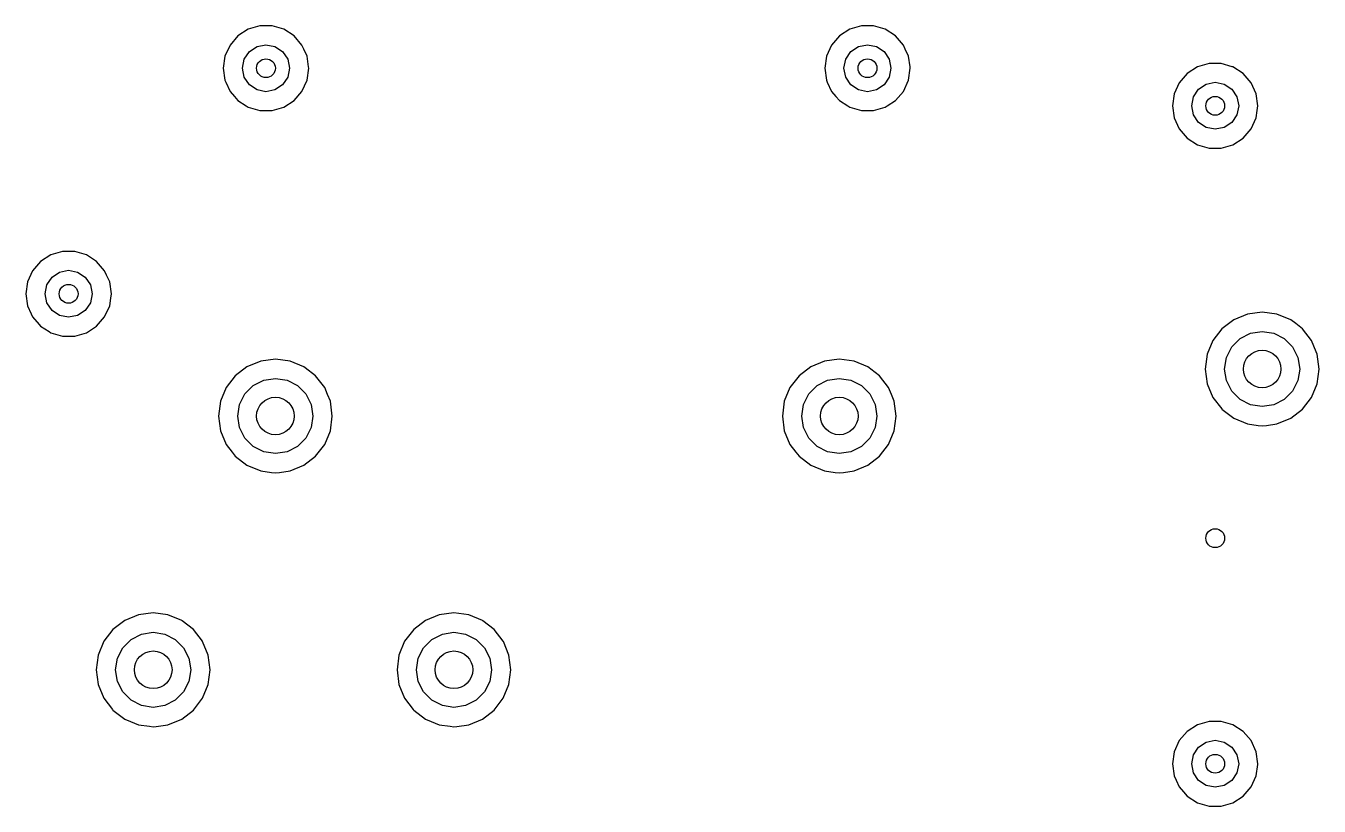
# Model space of a CAD drawing. Extents: x 0.4 to 10.6, y -8.1 to -0.4.
# Drawn here: x 6.844 to 7.386, y -2.88 to -2.553 of the extents above; entities that cross this region are included whole.
import ezdxf

# ---------------------------------------------------------------- set-up
doc = ezdxf.new("R2010")
doc.units = 0
doc.header["$MEASUREMENT"] = 0
doc.layers.add('BLACK', color=7, linetype='CONTINUOUS')

msp = doc.modelspace()

# ---------------------------------------------------------------- linework, layer by layer
at = {"layer": 'BLACK', "linetype": 'CONTINUOUS'}
for p, q in [((6.93744, -2.55457), (6.93315, -2.55732)), ((6.94233, -2.55313), (6.93744, -2.55457)), ((6.93744, -2.55457), (6.93744, -2.55457)), ((6.94743, -2.55313), (6.94233, -2.55313)), ((6.94233, -2.55313), (6.94233, -2.55313)), ((6.95233, -2.55457), (6.94743, -2.55313)), ((6.94743, -2.55313), (6.94743, -2.55313)), ((6.95662, -2.55732), (6.95233, -2.55457)), ((6.95233, -2.55457), (6.95233, -2.55457)), ((6.95233, -2.55457), (6.95233, -2.55457)), ((6.95233, -2.55457), (6.95233, -2.55457)), ((7.18941, -2.55457), (7.18512, -2.55732)), ((7.1943, -2.55313), (7.18941, -2.55457)), ((7.18941, -2.55457), (7.18941, -2.55457)), ((7.1994, -2.55313), (7.1943, -2.55313)), ((7.1943, -2.55313), (7.1943, -2.55313)), ((7.20429, -2.55457), (7.1994, -2.55313)), ((7.1994, -2.55313), (7.1994, -2.55313)), ((7.20858, -2.55732), (7.20429, -2.55457)), ((7.20429, -2.55457), (7.20429, -2.55457)), ((7.20429, -2.55457), (7.20429, -2.55457)), ((7.20429, -2.55457), (7.20429, -2.55457)), ((6.92981, -2.56118), (6.92769, -2.56582)), ((6.93315, -2.55732), (6.92981, -2.56118)), ((6.93792, -2.56391), (6.94112, -2.56177)), ((6.94112, -2.56177), (6.94488, -2.56102)), ((6.94488, -2.56102), (6.94865, -2.56177)), ((6.94865, -2.56177), (6.95184, -2.56391)), ((6.95996, -2.56118), (6.95662, -2.55732)), ((6.95662, -2.55732), (6.95662, -2.55732)), ((6.95662, -2.55732), (6.95662, -2.55732)), ((6.96073, -2.56288), (6.95996, -2.56118)), ((7.18178, -2.56118), (7.17966, -2.56582)), ((7.18512, -2.55732), (7.18178, -2.56118)), ((7.18989, -2.56391), (7.19308, -2.56177)), ((7.19308, -2.56177), (7.19685, -2.56102)), ((7.19685, -2.56102), (7.20062, -2.56177)), ((7.20062, -2.56177), (7.20381, -2.56391)), ((7.21192, -2.56118), (7.20858, -2.55732)), ((7.20858, -2.55732), (7.20858, -2.55732)), ((7.20858, -2.55732), (7.20858, -2.55732)), ((7.2127, -2.56288), (7.21192, -2.56118)), ((6.92769, -2.56582), (6.92696, -2.57087)), ((6.93504, -2.57087), (6.93579, -2.5671)), ((6.93579, -2.5671), (6.93792, -2.56391)), ((6.95184, -2.56391), (6.95398, -2.5671)), ((6.95398, -2.5671), (6.95472, -2.57087)), ((6.96207, -2.56582), (6.96073, -2.56288)), ((6.96272, -2.57031), (6.96207, -2.56582)), ((7.17966, -2.56582), (7.17893, -2.57087)), ((7.18701, -2.57087), (7.18776, -2.5671)), ((7.18776, -2.5671), (7.18989, -2.56391)), ((7.20381, -2.56391), (7.20594, -2.5671)), ((7.20594, -2.5671), (7.20669, -2.57087)), ((7.21404, -2.56582), (7.2127, -2.56288)), ((7.21469, -2.57031), (7.21404, -2.56582)), ((6.92696, -2.57087), (6.92696, -2.57087)), ((6.92696, -2.57087), (6.92769, -2.57591)), ((6.93579, -2.57463), (6.93504, -2.57087)), ((6.95472, -2.57087), (6.95398, -2.57463)), ((6.96207, -2.57591), (6.9628, -2.57087)), ((6.9628, -2.57087), (6.96272, -2.57031)), ((6.9628, -2.57087), (6.9628, -2.57087)), ((7.17893, -2.57087), (7.17893, -2.57087)), ((7.17893, -2.57087), (7.17966, -2.57591)), ((7.18776, -2.57463), (7.18701, -2.57087)), ((7.20669, -2.57087), (7.20594, -2.57463)), ((7.21404, -2.57591), (7.21477, -2.57087)), ((7.21477, -2.57087), (7.21469, -2.57031)), ((7.33079, -2.57307), (7.32745, -2.57693)), ((7.33508, -2.57031), (7.33079, -2.57307)), ((7.33997, -2.56888), (7.33508, -2.57031)), ((7.33508, -2.57031), (7.33508, -2.57031)), ((7.34507, -2.56888), (7.33997, -2.56888)), ((7.33997, -2.56888), (7.33997, -2.56888)), ((7.34965, -2.57022), (7.34507, -2.56888)), ((7.34507, -2.56888), (7.34507, -2.56888)), ((7.34996, -2.57031), (7.34965, -2.57022)), ((7.35425, -2.57307), (7.34996, -2.57031)), ((7.34996, -2.57031), (7.34996, -2.57031)), ((7.34996, -2.57031), (7.34996, -2.57031)), ((7.35759, -2.57693), (7.35425, -2.57307)), ((7.35425, -2.57307), (7.35425, -2.57307)), ((7.35425, -2.57307), (7.35425, -2.57307)), ((6.92769, -2.57591), (6.92805, -2.57671)), ((6.92805, -2.57671), (6.92981, -2.58055)), ((6.93792, -2.57783), (6.93579, -2.57463)), ((6.94112, -2.57996), (6.93792, -2.57783)), ((6.95184, -2.57783), (6.94865, -2.57996)), ((6.95398, -2.57463), (6.95184, -2.57783)), ((6.95996, -2.58055), (6.96207, -2.57591)), ((7.17966, -2.57591), (7.18002, -2.57671)), ((7.18002, -2.57671), (7.18178, -2.58055)), ((7.18989, -2.57783), (7.18776, -2.57463)), ((7.19308, -2.57996), (7.18989, -2.57783)), ((7.20381, -2.57783), (7.20062, -2.57996)), ((7.20594, -2.57463), (7.20381, -2.57783)), ((7.21192, -2.58055), (7.21404, -2.57591)), ((7.32745, -2.57693), (7.32533, -2.58157)), ((7.33556, -2.57965), (7.33875, -2.57752)), ((7.33875, -2.57752), (7.34252, -2.57677)), ((7.34252, -2.57677), (7.34629, -2.57752)), ((7.34629, -2.57752), (7.34948, -2.57965)), ((7.35971, -2.58157), (7.35759, -2.57693)), ((7.35759, -2.57693), (7.35759, -2.57693)), ((6.92981, -2.58055), (6.93165, -2.58268)), ((6.93165, -2.58268), (6.93315, -2.58441)), ((6.94488, -2.58071), (6.94112, -2.57996)), ((6.94865, -2.57996), (6.94488, -2.58071)), ((6.95662, -2.58441), (6.95996, -2.58055)), ((7.18178, -2.58055), (7.18362, -2.58268)), ((7.18362, -2.58268), (7.18512, -2.58441)), ((7.19685, -2.58071), (7.19308, -2.57996)), ((7.20062, -2.57996), (7.19685, -2.58071)), ((7.20858, -2.58441), (7.21192, -2.58055)), ((7.32533, -2.58157), (7.3246, -2.58661)), ((7.33268, -2.58661), (7.33343, -2.58285)), ((7.33343, -2.58285), (7.33556, -2.57965)), ((7.34948, -2.57965), (7.35161, -2.58285)), ((7.35161, -2.58285), (7.35236, -2.58661)), ((7.36044, -2.58661), (7.35971, -2.58157)), ((6.93315, -2.58441), (6.93658, -2.58661)), ((6.93658, -2.58661), (6.93744, -2.58717)), ((6.93744, -2.58717), (6.94233, -2.5886)), ((6.94233, -2.5886), (6.94233, -2.5886)), ((6.94233, -2.5886), (6.94743, -2.5886)), ((6.94743, -2.5886), (6.95233, -2.58717)), ((6.94743, -2.5886), (6.94743, -2.5886)), ((6.95233, -2.58717), (6.95662, -2.58441)), ((7.18512, -2.58441), (7.18855, -2.58661)), ((7.18855, -2.58661), (7.18941, -2.58717)), ((7.18941, -2.58717), (7.1943, -2.5886)), ((7.1943, -2.5886), (7.1943, -2.5886)), ((7.1943, -2.5886), (7.1994, -2.5886)), ((7.1994, -2.5886), (7.20429, -2.58717)), ((7.1994, -2.5886), (7.1994, -2.5886)), ((7.20429, -2.58717), (7.20515, -2.58661)), ((7.20515, -2.58661), (7.20858, -2.58441)), ((7.3246, -2.58661), (7.3246, -2.58661)), ((7.3246, -2.58661), (7.32533, -2.59166)), ((7.33343, -2.59038), (7.33268, -2.58661)), ((7.35236, -2.58661), (7.35161, -2.59038)), ((7.35971, -2.59166), (7.36015, -2.5886)), ((7.36015, -2.5886), (7.36044, -2.58661)), ((7.36044, -2.58661), (7.36044, -2.58661)), ((7.32533, -2.59166), (7.32741, -2.59622)), ((7.33556, -2.59357), (7.33343, -2.59038)), ((7.33875, -2.59571), (7.33556, -2.59357)), ((7.34948, -2.59357), (7.34629, -2.59571)), ((7.35161, -2.59038), (7.34948, -2.59357)), ((7.35759, -2.5963), (7.35971, -2.59166)), ((7.32741, -2.59622), (7.32745, -2.5963)), ((7.32745, -2.5963), (7.33079, -2.60016)), ((7.33079, -2.60016), (7.33079, -2.60016)), ((7.33079, -2.60016), (7.33506, -2.6029)), ((7.34252, -2.59646), (7.33875, -2.59571)), ((7.34629, -2.59571), (7.34252, -2.59646)), ((7.34996, -2.60291), (7.35425, -2.60016)), ((7.35425, -2.60016), (7.35759, -2.5963)), ((7.33506, -2.6029), (7.33508, -2.60291)), ((7.33508, -2.60291), (7.33997, -2.60435)), ((7.33997, -2.60435), (7.33997, -2.60435)), ((7.33997, -2.60435), (7.34507, -2.60435)), ((7.34507, -2.60435), (7.34996, -2.60291)), ((7.34507, -2.60435), (7.34507, -2.60435)), ((6.85476, -2.64906), (6.85047, -2.65181)), ((6.85965, -2.64762), (6.85476, -2.64905)), ((6.85476, -2.64905), (6.85476, -2.64906)), ((6.86475, -2.64762), (6.85965, -2.64762)), ((6.85965, -2.64762), (6.85965, -2.64762)), ((6.86965, -2.64905), (6.86475, -2.64762)), ((6.86475, -2.64762), (6.86475, -2.64762)), ((6.86965, -2.64906), (6.86965, -2.64905)), ((6.86965, -2.64905), (6.86965, -2.64905)), ((6.86965, -2.64905), (6.86965, -2.64905)), ((6.87394, -2.65181), (6.86965, -2.64906)), ((6.85047, -2.65181), (6.84713, -2.65567)), ((6.87728, -2.65567), (6.87394, -2.65181)), ((6.87394, -2.65181), (6.87394, -2.65181)), ((6.87394, -2.65181), (6.87394, -2.65181)), ((6.84713, -2.65567), (6.84501, -2.66031)), ((6.85311, -2.66159), (6.85525, -2.65839)), ((6.85525, -2.65839), (6.85844, -2.65626)), ((6.85844, -2.65626), (6.8622, -2.65551)), ((6.8622, -2.65551), (6.86597, -2.65626)), ((6.86597, -2.65626), (6.86916, -2.65839)), ((6.86916, -2.65839), (6.8713, -2.66159)), ((6.87811, -2.65748), (6.87728, -2.65567)), ((6.8794, -2.66031), (6.87811, -2.65748)), ((6.84501, -2.66031), (6.84429, -2.66535)), ((6.84429, -2.66535), (6.84429, -2.66535)), ((6.84429, -2.66535), (6.84501, -2.6704)), ((6.85236, -2.66535), (6.85311, -2.66159)), ((6.85311, -2.66912), (6.85236, -2.66535)), ((6.8713, -2.66159), (6.87205, -2.66535)), ((6.87205, -2.66535), (6.8713, -2.66912)), ((6.88012, -2.66535), (6.8794, -2.66031)), ((6.87986, -2.66717), (6.88012, -2.66535)), ((6.88012, -2.66535), (6.88012, -2.66535)), ((6.84501, -2.6704), (6.84655, -2.67378)), ((6.85525, -2.67231), (6.85311, -2.66912)), ((6.8713, -2.66912), (6.86916, -2.67231)), ((6.87728, -2.67504), (6.8794, -2.6704)), ((6.8794, -2.6704), (6.87986, -2.66717)), ((6.84655, -2.67378), (6.84713, -2.67504)), ((6.84713, -2.67504), (6.84982, -2.67815)), ((6.85844, -2.67445), (6.85525, -2.67231)), ((6.8622, -2.6752), (6.85844, -2.67445)), ((6.86597, -2.67445), (6.8622, -2.6752)), ((6.86916, -2.67231), (6.86597, -2.67445)), ((6.87394, -2.6789), (6.87728, -2.67504)), ((7.35028, -2.6762), (7.34534, -2.67999)), ((7.35603, -2.67382), (7.35028, -2.6762)), ((7.35028, -2.6762), (7.35028, -2.6762)), ((7.3622, -2.673), (7.35603, -2.67382)), ((7.35603, -2.67382), (7.35603, -2.67382)), ((7.36838, -2.67382), (7.3622, -2.673)), ((7.3622, -2.673), (7.3622, -2.673)), ((7.37413, -2.6762), (7.36838, -2.67382)), ((7.36838, -2.67382), (7.36838, -2.67382)), ((7.37626, -2.67784), (7.37413, -2.6762)), ((7.37413, -2.6762), (7.37413, -2.6762)), ((7.37413, -2.6762), (7.37413, -2.6762)), ((6.84982, -2.67815), (6.85047, -2.6789)), ((6.85047, -2.6789), (6.854, -2.68117)), ((6.854, -2.68117), (6.85476, -2.68165)), ((6.85476, -2.68165), (6.85965, -2.68309)), ((6.86475, -2.68309), (6.86965, -2.68165)), ((6.86965, -2.68165), (6.87394, -2.6789)), ((7.34534, -2.67999), (7.34155, -2.68493)), ((7.34534, -2.67999), (7.34534, -2.67999)), ((7.34534, -2.67999), (7.34534, -2.67999)), ((7.34534, -2.67999), (7.34534, -2.67999)), ((7.34534, -2.67999), (7.34534, -2.67999)), ((7.35734, -2.68187), (7.3622, -2.6811)), ((7.3622, -2.6811), (7.36707, -2.68187)), ((7.37907, -2.67999), (7.37626, -2.67784)), ((7.38286, -2.68493), (7.37907, -2.67999)), ((7.37907, -2.67999), (7.37907, -2.67999)), ((7.37907, -2.67999), (7.37907, -2.67999)), ((7.37907, -2.67999), (7.37907, -2.67999)), ((6.85965, -2.68309), (6.85965, -2.68309)), ((6.85965, -2.68309), (6.86475, -2.68309)), ((6.86475, -2.68309), (6.86475, -2.68309)), ((7.34155, -2.68493), (7.33917, -2.69068)), ((7.34155, -2.68493), (7.34155, -2.68493)), ((7.34946, -2.68759), (7.35295, -2.68411)), ((7.35295, -2.68411), (7.35734, -2.68187)), ((7.36707, -2.68187), (7.37146, -2.68411)), ((7.37146, -2.68411), (7.37495, -2.68759)), ((7.38483, -2.6897), (7.38286, -2.68493)), ((7.38286, -2.68493), (7.38286, -2.68493)), ((7.33917, -2.69068), (7.33836, -2.69685)), ((7.33917, -2.69068), (7.33917, -2.69068)), ((7.34646, -2.69685), (7.34723, -2.69198)), ((7.34723, -2.69198), (7.34946, -2.68759)), ((7.37495, -2.68759), (7.37718, -2.69198)), ((7.37718, -2.69198), (7.37795, -2.69685)), ((7.38524, -2.69068), (7.38483, -2.6897)), ((7.38605, -2.69685), (7.38524, -2.69068)), ((6.9369, -2.69588), (6.93196, -2.69967)), ((6.94265, -2.6935), (6.9369, -2.69588)), ((6.9369, -2.69588), (6.9369, -2.69588)), ((6.94882, -2.69269), (6.94265, -2.6935)), ((6.94265, -2.6935), (6.94265, -2.6935)), ((6.95499, -2.6935), (6.94882, -2.69269)), ((6.94882, -2.69269), (6.94882, -2.69269)), ((6.96074, -2.69588), (6.95499, -2.6935)), ((6.95499, -2.6935), (6.95499, -2.6935)), ((6.96128, -2.6963), (6.96074, -2.69588)), ((6.96074, -2.69588), (6.96074, -2.69588)), ((6.96074, -2.69588), (6.96074, -2.69588)), ((6.96568, -2.69967), (6.96128, -2.6963)), ((7.17312, -2.69588), (7.16818, -2.69967)), ((7.17887, -2.6935), (7.17312, -2.69588)), ((7.17312, -2.69588), (7.17312, -2.69588)), ((7.18504, -2.69269), (7.17887, -2.6935)), ((7.17887, -2.6935), (7.17887, -2.6935)), ((7.19121, -2.6935), (7.18504, -2.69269)), ((7.18504, -2.69269), (7.18504, -2.69269)), ((7.19696, -2.69588), (7.19121, -2.6935)), ((7.19121, -2.6935), (7.19121, -2.6935)), ((7.1975, -2.6963), (7.19696, -2.69588)), ((7.19696, -2.69588), (7.19696, -2.69588)), ((7.19696, -2.69588), (7.19696, -2.69588)), ((7.19822, -2.69685), (7.1975, -2.6963)), ((7.2019, -2.69967), (7.19822, -2.69685)), ((7.33836, -2.69685), (7.33836, -2.69685)), ((7.33836, -2.69685), (7.33917, -2.70302)), ((7.34723, -2.70172), (7.34646, -2.69685)), ((7.37795, -2.69685), (7.37718, -2.70172)), ((7.38524, -2.70302), (7.38605, -2.69685)), ((6.93196, -2.69967), (6.92817, -2.70461)), ((6.93196, -2.69967), (6.93196, -2.69967)), ((6.93956, -2.70379), (6.94395, -2.70156)), ((6.94395, -2.70156), (6.94882, -2.70079)), ((6.94882, -2.70079), (6.95369, -2.70156)), ((6.95369, -2.70156), (6.95808, -2.70379)), ((6.96947, -2.70461), (6.96568, -2.69967)), ((6.96568, -2.69967), (6.96568, -2.69967)), ((6.96568, -2.69967), (6.96568, -2.69967)), ((6.96568, -2.69967), (6.96568, -2.69967)), ((6.96568, -2.69967), (6.96568, -2.69967)), ((7.16818, -2.69967), (7.16439, -2.70461)), ((7.16818, -2.69967), (7.16818, -2.69967)), ((7.17578, -2.70379), (7.18017, -2.70156)), ((7.18017, -2.70156), (7.18504, -2.70079)), ((7.18504, -2.70079), (7.18991, -2.70156)), ((7.18991, -2.70156), (7.1943, -2.70379)), ((7.20569, -2.70461), (7.2019, -2.69967)), ((7.2019, -2.69967), (7.2019, -2.69967)), ((7.2019, -2.69967), (7.2019, -2.69967)), ((7.2019, -2.69967), (7.2019, -2.69967)), ((7.2019, -2.69967), (7.2019, -2.69967)), ((7.33917, -2.70302), (7.33917, -2.70302)), ((7.33917, -2.70302), (7.34155, -2.70877)), ((7.34946, -2.70611), (7.34723, -2.70172)), ((7.37718, -2.70172), (7.37495, -2.70611)), ((7.38286, -2.70877), (7.38524, -2.70302)), ((6.92817, -2.70461), (6.92579, -2.71036)), ((6.92817, -2.70461), (6.92817, -2.70461)), ((6.93384, -2.71167), (6.93608, -2.70728)), ((6.93608, -2.70728), (6.93956, -2.70379)), ((6.95808, -2.70379), (6.96156, -2.70728)), ((6.96156, -2.70728), (6.9638, -2.71167)), ((6.97069, -2.70755), (6.96947, -2.70461)), ((6.96947, -2.70461), (6.96947, -2.70461)), ((6.97185, -2.71036), (6.97069, -2.70755)), ((7.16439, -2.70461), (7.16201, -2.71036)), ((7.16439, -2.70461), (7.16439, -2.70461)), ((7.17006, -2.71167), (7.1723, -2.70728)), ((7.1723, -2.70728), (7.17578, -2.70379)), ((7.1943, -2.70379), (7.19778, -2.70728)), ((7.19778, -2.70728), (7.20002, -2.71167)), ((7.20691, -2.70755), (7.20569, -2.70461)), ((7.20569, -2.70461), (7.20569, -2.70461)), ((7.20807, -2.71036), (7.20691, -2.70755)), ((7.34155, -2.70877), (7.34155, -2.70877)), ((7.34155, -2.70877), (7.34524, -2.71358)), ((7.35295, -2.70959), (7.34946, -2.70611)), ((7.37495, -2.70611), (7.37146, -2.70959)), ((7.37907, -2.71371), (7.38286, -2.70877)), ((6.92579, -2.71036), (6.92497, -2.71654)), ((6.92579, -2.71036), (6.92579, -2.71036)), ((6.93307, -2.71654), (6.93384, -2.71167)), ((6.9638, -2.71167), (6.96457, -2.71654)), ((6.97266, -2.71654), (6.97185, -2.71036)), ((7.16201, -2.71036), (7.16119, -2.71654)), ((7.16201, -2.71036), (7.16201, -2.71036)), ((7.16929, -2.71654), (7.17006, -2.71167)), ((7.20002, -2.71167), (7.20079, -2.71654)), ((7.20889, -2.71654), (7.20807, -2.71036)), ((7.34524, -2.71358), (7.34534, -2.71371)), ((7.34534, -2.71371), (7.35028, -2.7175)), ((7.35734, -2.71183), (7.35295, -2.70959)), ((7.3622, -2.7126), (7.35734, -2.71183)), ((7.36707, -2.71183), (7.3622, -2.7126)), ((7.37146, -2.70959), (7.36707, -2.71183)), ((7.37413, -2.7175), (7.37907, -2.71371)), ((6.92497, -2.71654), (6.92497, -2.71654)), ((6.92497, -2.71654), (6.92579, -2.72271)), ((6.93384, -2.7214), (6.93307, -2.71654)), ((6.96457, -2.71654), (6.9638, -2.7214)), ((6.97185, -2.72271), (6.97266, -2.71654)), ((7.16119, -2.71654), (7.16119, -2.71654)), ((7.16119, -2.71654), (7.16201, -2.72271)), ((7.17006, -2.7214), (7.16929, -2.71654)), ((7.20079, -2.71654), (7.20002, -2.7214)), ((7.20807, -2.72271), (7.20889, -2.71654)), ((7.35028, -2.7175), (7.35028, -2.7175)), ((7.35028, -2.7175), (7.35028, -2.7175)), ((7.35028, -2.7175), (7.35603, -2.71988)), ((7.36838, -2.71988), (7.37413, -2.7175)), ((6.92579, -2.72271), (6.92579, -2.72271)), ((6.92579, -2.72271), (6.92817, -2.72846)), ((6.93608, -2.72579), (6.93384, -2.7214)), ((6.9638, -2.7214), (6.96156, -2.72579)), ((6.96947, -2.72846), (6.97185, -2.72271)), ((7.16201, -2.72271), (7.16201, -2.72271)), ((7.16201, -2.72271), (7.16439, -2.72846)), ((7.1723, -2.72579), (7.17006, -2.7214)), ((7.20002, -2.7214), (7.19778, -2.72579)), ((7.20569, -2.72846), (7.20807, -2.72271)), ((7.35603, -2.71988), (7.35603, -2.71988)), ((7.35603, -2.71988), (7.36046, -2.72047)), ((7.36046, -2.72047), (7.3622, -2.7207)), ((7.3622, -2.7207), (7.36395, -2.72047)), ((7.3622, -2.7207), (7.3622, -2.7207)), ((7.3622, -2.7207), (7.3622, -2.7207)), ((7.36395, -2.72047), (7.36838, -2.71988)), ((6.92817, -2.72846), (6.92817, -2.72846)), ((6.92817, -2.72846), (6.93068, -2.73173)), ((6.93956, -2.72928), (6.93608, -2.72579)), ((6.94395, -2.73151), (6.93956, -2.72928)), ((6.95808, -2.72928), (6.95369, -2.73151)), ((6.96156, -2.72579), (6.95808, -2.72928)), ((6.96568, -2.7334), (6.96947, -2.72846)), ((7.16439, -2.72846), (7.16439, -2.72846)), ((7.16439, -2.72846), (7.1669, -2.73173)), ((7.17578, -2.72928), (7.1723, -2.72579)), ((7.18017, -2.73151), (7.17578, -2.72928)), ((7.1943, -2.72928), (7.18991, -2.73151)), ((7.19778, -2.72579), (7.1943, -2.72928)), ((7.2019, -2.7334), (7.20569, -2.72846)), ((6.93068, -2.73173), (6.93196, -2.7334)), ((6.93196, -2.7334), (6.9369, -2.73719)), ((6.94882, -2.73228), (6.94395, -2.73151)), ((6.95369, -2.73151), (6.94882, -2.73228)), ((6.96074, -2.73719), (6.96568, -2.7334)), ((7.1669, -2.73173), (7.16818, -2.7334)), ((7.16818, -2.7334), (7.17312, -2.73719)), ((7.18504, -2.73228), (7.18017, -2.73151)), ((7.18991, -2.73151), (7.18504, -2.73228)), ((7.19696, -2.73719), (7.2019, -2.7334)), ((6.9369, -2.73719), (6.9369, -2.73719)), ((6.9369, -2.73719), (6.9369, -2.73719)), ((6.9369, -2.73719), (6.94265, -2.73957)), ((6.94265, -2.73957), (6.94265, -2.73957)), ((6.94265, -2.73957), (6.94712, -2.74016)), ((6.94712, -2.74016), (6.94882, -2.74038)), ((6.94882, -2.74038), (6.95052, -2.74016)), ((6.94882, -2.74038), (6.94882, -2.74038)), ((6.94882, -2.74038), (6.94882, -2.74038)), ((6.95052, -2.74016), (6.95499, -2.73957)), ((6.95499, -2.73957), (6.96074, -2.73719)), ((7.17312, -2.73719), (7.17312, -2.73719)), ((7.17312, -2.73719), (7.17312, -2.73719)), ((7.17312, -2.73719), (7.17887, -2.73957)), ((7.17887, -2.73957), (7.17887, -2.73957)), ((7.17887, -2.73957), (7.18334, -2.74016)), ((7.18334, -2.74016), (7.18504, -2.74038)), ((7.18504, -2.74038), (7.18674, -2.74016)), ((7.18504, -2.74038), (7.18504, -2.74038)), ((7.18504, -2.74038), (7.18504, -2.74038)), ((7.18674, -2.74016), (7.19121, -2.73957)), ((7.19121, -2.73957), (7.19696, -2.73719)), ((6.89147, -2.7998), (6.88572, -2.80218)), ((6.89764, -2.79899), (6.89147, -2.7998)), ((6.89147, -2.7998), (6.89147, -2.7998)), ((6.90381, -2.7998), (6.89764, -2.79899)), ((6.89764, -2.79899), (6.89764, -2.79899)), ((6.90956, -2.80218), (6.90381, -2.7998)), ((6.90381, -2.7998), (6.90381, -2.7998)), ((7.01745, -2.7998), (7.0117, -2.80218)), ((7.02362, -2.79899), (7.01745, -2.7998)), ((7.01745, -2.7998), (7.01745, -2.7998)), ((7.02979, -2.7998), (7.02362, -2.79899)), ((7.02362, -2.79899), (7.02362, -2.79899)), ((7.03554, -2.80218), (7.02979, -2.7998)), ((7.02979, -2.7998), (7.02979, -2.7998)), ((6.88078, -2.80597), (6.87699, -2.81091)), ((6.88571, -2.80218), (6.88078, -2.80597)), ((6.88078, -2.80597), (6.88078, -2.80597)), ((6.88572, -2.80218), (6.88571, -2.80218)), ((6.90975, -2.80233), (6.90956, -2.80218)), ((6.90956, -2.80218), (6.90956, -2.80218)), ((6.90956, -2.80218), (6.90956, -2.80218)), ((6.9145, -2.80597), (6.90975, -2.80233)), ((6.91829, -2.81091), (6.9145, -2.80597)), ((6.9145, -2.80597), (6.9145, -2.80597)), ((6.9145, -2.80597), (6.9145, -2.80597)), ((6.9145, -2.80597), (6.9145, -2.80597)), ((6.9145, -2.80597), (6.9145, -2.80597)), ((7.00676, -2.80597), (7.00297, -2.81091)), ((7.0117, -2.80218), (7.00676, -2.80597)), ((7.00676, -2.80597), (7.00676, -2.80597)), ((7.0117, -2.80218), (7.0117, -2.80218)), ((7.03573, -2.80233), (7.03554, -2.80218)), ((7.03554, -2.80218), (7.03554, -2.80218)), ((7.03554, -2.80218), (7.03554, -2.80218)), ((7.04048, -2.80597), (7.03573, -2.80233)), ((7.04427, -2.81091), (7.04048, -2.80597)), ((7.04048, -2.80597), (7.04048, -2.80597)), ((7.04048, -2.80597), (7.04048, -2.80597)), ((7.04048, -2.80597), (7.04048, -2.80597)), ((7.04048, -2.80597), (7.04048, -2.80597)), ((6.87699, -2.81091), (6.8746, -2.81666)), ((6.87699, -2.81091), (6.87699, -2.81091)), ((6.8849, -2.81358), (6.88838, -2.81009)), ((6.88838, -2.81009), (6.89277, -2.80786)), ((6.89277, -2.80786), (6.89764, -2.80709)), ((6.89764, -2.80709), (6.9025, -2.80786)), ((6.9025, -2.80786), (6.90689, -2.81009)), ((6.90689, -2.81009), (6.91038, -2.81358)), ((6.91834, -2.81102), (6.91829, -2.81091)), ((6.91829, -2.81091), (6.91829, -2.81091)), ((6.92067, -2.81666), (6.91834, -2.81102)), ((7.00297, -2.81091), (7.00059, -2.81666)), ((7.00297, -2.81091), (7.00297, -2.81091)), ((7.01088, -2.81358), (7.01437, -2.81009)), ((7.01437, -2.81009), (7.01876, -2.80786)), ((7.01876, -2.80786), (7.02362, -2.80709)), ((7.02362, -2.80709), (7.02849, -2.80786)), ((7.02849, -2.80786), (7.03288, -2.81009)), ((7.03288, -2.81009), (7.03636, -2.81358)), ((7.04432, -2.81102), (7.04427, -2.81091)), ((7.04427, -2.81091), (7.04427, -2.81091)), ((7.04666, -2.81666), (7.04432, -2.81102)), ((6.8746, -2.81666), (6.87379, -2.82283)), ((6.8746, -2.81666), (6.8746, -2.81666)), ((6.88266, -2.81797), (6.8849, -2.81358)), ((6.91038, -2.81358), (6.91262, -2.81797)), ((6.92148, -2.82283), (6.92067, -2.81666)), ((7.00059, -2.81666), (6.99978, -2.82283)), ((7.00059, -2.81666), (7.00059, -2.81666)), ((7.00864, -2.81797), (7.01088, -2.81358)), ((7.03636, -2.81358), (7.0386, -2.81797)), ((7.04747, -2.82283), (7.04666, -2.81666)), ((6.88189, -2.82283), (6.88266, -2.81797)), ((6.91262, -2.81797), (6.91339, -2.82283)), ((7.00787, -2.82283), (7.00864, -2.81797)), ((7.0386, -2.81797), (7.03937, -2.82283)), ((6.87379, -2.82283), (6.87379, -2.82283)), ((6.87379, -2.82283), (6.8746, -2.82901)), ((6.88266, -2.8277), (6.88189, -2.82283)), ((6.8849, -2.83209), (6.88266, -2.8277)), ((6.91262, -2.8277), (6.91038, -2.83209)), ((6.91339, -2.82283), (6.91262, -2.8277)), ((6.92067, -2.82901), (6.92148, -2.82283)), ((6.99978, -2.82283), (6.99978, -2.82283)), ((6.99978, -2.82283), (7.00059, -2.82901)), ((7.00864, -2.8277), (7.00787, -2.82283)), ((7.01088, -2.83209), (7.00864, -2.8277)), ((7.0386, -2.8277), (7.03636, -2.83209)), ((7.03937, -2.82283), (7.0386, -2.8277)), ((7.04666, -2.82901), (7.04747, -2.82283)), ((6.8746, -2.82901), (6.8746, -2.82901)), ((6.8746, -2.82901), (6.87699, -2.83476)), ((6.88838, -2.83558), (6.8849, -2.83209)), ((6.91038, -2.83209), (6.90689, -2.83558)), ((6.91829, -2.83476), (6.92067, -2.82901)), ((7.00059, -2.82901), (7.00059, -2.82901)), ((7.00059, -2.82901), (7.00297, -2.83476)), ((7.01437, -2.83558), (7.01088, -2.83209)), ((7.03636, -2.83209), (7.03288, -2.83558)), ((7.04427, -2.83476), (7.04666, -2.82901)), ((6.87699, -2.83476), (6.87699, -2.83476)), ((6.87699, -2.83476), (6.88055, -2.83941)), ((6.89277, -2.83781), (6.88838, -2.83558)), ((6.89764, -2.83858), (6.89277, -2.83781)), ((6.9025, -2.83781), (6.89764, -2.83858)), ((6.90689, -2.83558), (6.9025, -2.83781)), ((6.9145, -2.8397), (6.91829, -2.83476)), ((7.00297, -2.83476), (7.00297, -2.83476)), ((7.00297, -2.83476), (7.00654, -2.83941)), ((7.01876, -2.83781), (7.01437, -2.83558)), ((7.02362, -2.83858), (7.01876, -2.83781)), ((7.02849, -2.83781), (7.02362, -2.83858)), ((7.03288, -2.83558), (7.02849, -2.83781)), ((7.04048, -2.8397), (7.04427, -2.83476)), ((6.88055, -2.83941), (6.88078, -2.8397)), ((6.88078, -2.8397), (6.88571, -2.84349)), ((6.88571, -2.84349), (6.88571, -2.84349)), ((6.88571, -2.84349), (6.88572, -2.84349)), ((6.88572, -2.84349), (6.88809, -2.84447)), ((6.90381, -2.84587), (6.90956, -2.84349)), ((6.90956, -2.84349), (6.9145, -2.8397)), ((7.00654, -2.83941), (7.00676, -2.8397)), ((7.00676, -2.8397), (7.0117, -2.84349)), ((7.0117, -2.84349), (7.0117, -2.84349)), ((7.0117, -2.84349), (7.0117, -2.84349)), ((7.0117, -2.84349), (7.01407, -2.84447)), ((7.02979, -2.84587), (7.03554, -2.84349)), ((7.03554, -2.84349), (7.04048, -2.8397)), ((6.88809, -2.84447), (6.89147, -2.84587)), ((6.89147, -2.84587), (6.89609, -2.84648)), ((6.89609, -2.84648), (6.89764, -2.84668)), ((6.89764, -2.84668), (6.89887, -2.84652)), ((6.89764, -2.84668), (6.89764, -2.84668)), ((6.89764, -2.84668), (6.89764, -2.84668)), ((6.89887, -2.84652), (6.90381, -2.84587)), ((7.01407, -2.84447), (7.01745, -2.84587)), ((7.01745, -2.84587), (7.02208, -2.84648)), ((7.02208, -2.84648), (7.02362, -2.84668)), ((7.02362, -2.84668), (7.02486, -2.84652)), ((7.02362, -2.84668), (7.02362, -2.84668)), ((7.02362, -2.84668), (7.02362, -2.84668)), ((7.02486, -2.84652), (7.02979, -2.84587)), ((7.33079, -2.84866), (7.32745, -2.85252)), ((7.33508, -2.84591), (7.33079, -2.84866)), ((7.33997, -2.84447), (7.33508, -2.84591)), ((7.33508, -2.84591), (7.33508, -2.84591)), ((7.34507, -2.84447), (7.33997, -2.84447)), ((7.33997, -2.84447), (7.33997, -2.84447)), ((7.34984, -2.84587), (7.34507, -2.84447)), ((7.34507, -2.84447), (7.34507, -2.84447)), ((7.34996, -2.84591), (7.34984, -2.84587)), ((7.35425, -2.84866), (7.34996, -2.84591)), ((7.34996, -2.84591), (7.34996, -2.84591)), ((7.34996, -2.84591), (7.34996, -2.84591)), ((7.35759, -2.85252), (7.35425, -2.84866)), ((7.35425, -2.84866), (7.35425, -2.84866)), ((7.35425, -2.84866), (7.35425, -2.84866)), ((7.32745, -2.85252), (7.32533, -2.85716)), ((7.33556, -2.85525), (7.33875, -2.85311)), ((7.33875, -2.85311), (7.34252, -2.85236)), ((7.34252, -2.85236), (7.34629, -2.85311)), ((7.34629, -2.85311), (7.34948, -2.85525)), ((7.35971, -2.85716), (7.35759, -2.85252)), ((7.32533, -2.85716), (7.3246, -2.8622)), ((7.33268, -2.8622), (7.33343, -2.85844)), ((7.33343, -2.85844), (7.33556, -2.85525)), ((7.34948, -2.85525), (7.35161, -2.85844)), ((7.35161, -2.85844), (7.35236, -2.8622)), ((7.36044, -2.8622), (7.35971, -2.85716)), ((7.35971, -2.85716), (7.35971, -2.85716)), ((7.3246, -2.8622), (7.3246, -2.8622)), ((7.3246, -2.8622), (7.32533, -2.86725)), ((7.33343, -2.86597), (7.33268, -2.8622)), ((7.35236, -2.8622), (7.35161, -2.86597)), ((7.35971, -2.86725), (7.3604, -2.86249)), ((7.3604, -2.86249), (7.36044, -2.8622)), ((7.36044, -2.8622), (7.36044, -2.8622)), ((7.32533, -2.86725), (7.32614, -2.86903)), ((7.32614, -2.86903), (7.32745, -2.87189)), ((7.33556, -2.86916), (7.33343, -2.86597)), ((7.33875, -2.8713), (7.33556, -2.86916)), ((7.34252, -2.87205), (7.33875, -2.8713)), ((7.34629, -2.8713), (7.34252, -2.87205)), ((7.34948, -2.86916), (7.34629, -2.8713)), ((7.35161, -2.86597), (7.34948, -2.86916)), ((7.35759, -2.87189), (7.35971, -2.86725)), ((7.32745, -2.87189), (7.32919, -2.8739)), ((7.32919, -2.8739), (7.33079, -2.87575)), ((7.33079, -2.87575), (7.33508, -2.8785)), ((7.34996, -2.8785), (7.35425, -2.87575)), ((7.35425, -2.87575), (7.35759, -2.87189)), ((7.33508, -2.8785), (7.33508, -2.8785)), ((7.33508, -2.8785), (7.33997, -2.87994)), ((7.33997, -2.87994), (7.33997, -2.87994)), ((7.33997, -2.87994), (7.34507, -2.87994)), ((7.34507, -2.87994), (7.34996, -2.8785)), ((7.34507, -2.87994), (7.34507, -2.87994))]:
    msp.add_line(p, q, dxfattribs=at)
at = {"layer": 'BLACK'}
for centre, radius in [((6.94488, -2.57087), 0.00394), ((7.19685, -2.57087), 0.00394), ((7.34252, -2.58661), 0.00394), ((6.8622, -2.66535), 0.00394), ((7.3622, -2.69685), 0.00787), ((6.94882, -2.71654), 0.00787), ((7.18504, -2.71654), 0.00787), ((7.34252, -2.76772), 0.00394), ((6.89764, -2.82283), 0.00787), ((7.02362, -2.82283), 0.00787), ((7.34252, -2.8622), 0.00394)]:
    msp.add_circle(centre, radius, dxfattribs=at)

doc.saveas('drawing.dxf')
